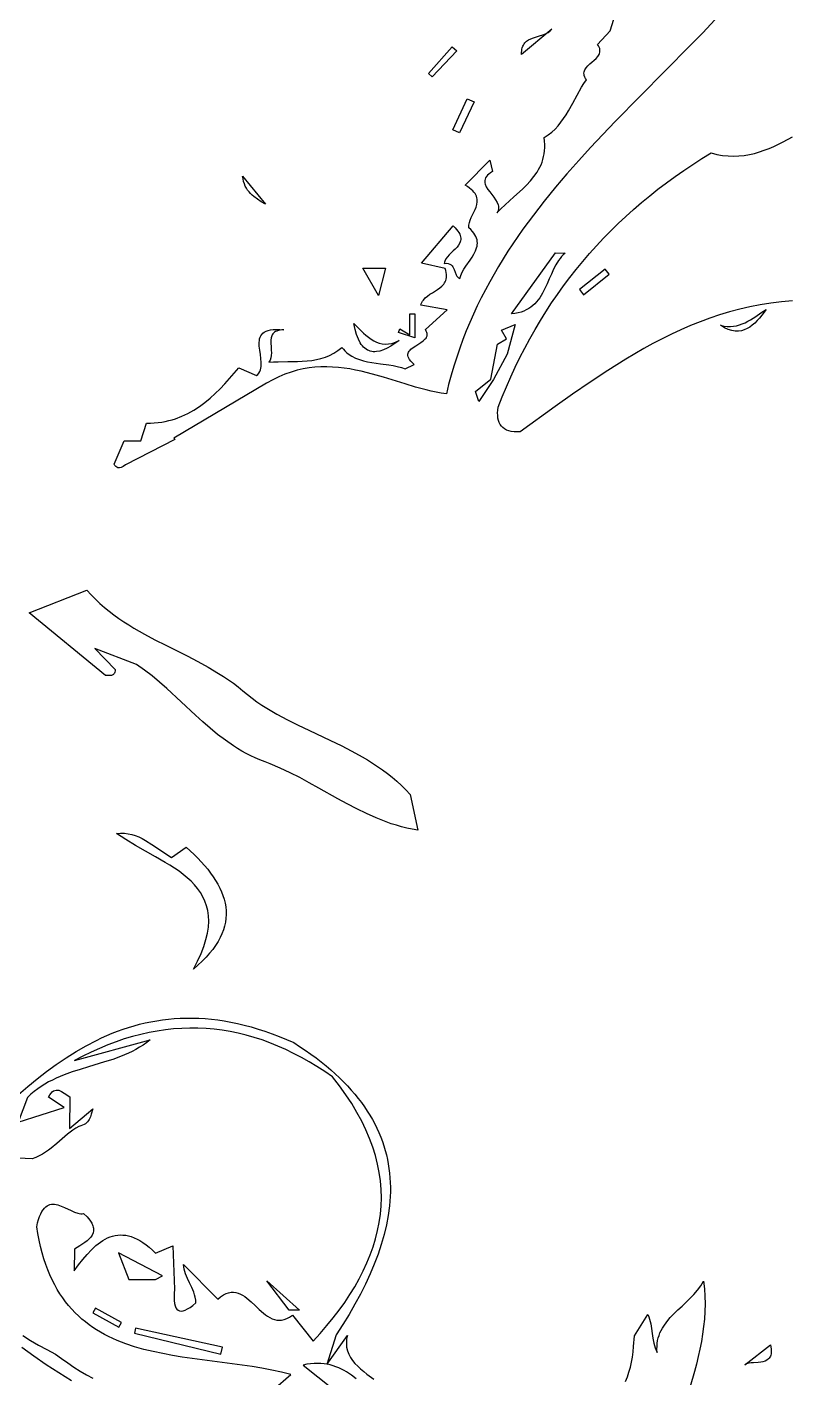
# Model space of a CAD drawing. Header units: metres. Extents: x 0 to 50, y 0 to 50.
# Drawn here: x 23.65 to 32.02, y 18.62 to 33.47 of the extents above; entities that cross this region are included whole.
import ezdxf

# ---------------------------------------------------------------- set-up
doc = ezdxf.new("R2010")
doc.units = ezdxf.units.M

msp = doc.modelspace()

# ---------------------------------------------------------------- linework, layer by layer
for points in [[(31.213637, 33.552279), (31.078725, 33.41081), (30.942371, 33.27042), (30.666911, 32.991673), (30.390403, 32.713621), (30.115995, 32.433845), (29.980562, 32.292557), (29.846834, 32.149932), (29.715205, 32.005668), (29.586068, 31.859463), (29.459816, 31.711015), (29.336844, 31.560021), (29.217543, 31.406181), (29.102309, 31.249192), (28.991533, 31.088751), (28.937941, 31.007142), (28.88561, 30.924557), (28.834592, 30.840959), (28.784934, 30.756308), (28.736685, 30.670568), (28.689896, 30.583701), (28.644615, 30.495669), (28.600892, 30.406435), (28.558775, 30.31596), (28.518313, 30.224207), (28.479557, 30.131138), (28.442555, 30.036715), (28.407356, 29.940901), (28.374009, 29.843658), (28.342565, 29.744948), (28.313071, 29.644733), (28.285576, 29.542975), (28.260132, 29.439638), (28.260132, 29.439638), (28.204983, 29.447647), (28.149368, 29.457787), (28.093291, 29.469818), (28.036755, 29.483498), (27.922325, 29.514841), (27.806107, 29.549889), (27.568435, 29.623391), (27.447043, 29.657988), (27.323989, 29.688579), (27.261849, 29.70177), (27.199304, 29.713236), (27.13636, 29.722737), (27.07302, 29.730032), (27.009287, 29.73488), (26.945166, 29.737039), (26.880661, 29.736269), (26.815775, 29.732328), (26.750513, 29.724977), (26.684878, 29.713973), (26.618874, 29.699076), (26.552506, 29.680045), (26.485776, 29.656639), (26.41869, 29.628616), (26.35125, 29.595737), (26.283461, 29.55776), (25.2657, 28.953942), (25.276597, 28.939141), (24.733013, 28.658504), (24.733013, 28.658504), (24.706742, 28.640294), (24.684252, 28.629518), (24.665202, 28.625202), (24.649248, 28.626368), (24.636049, 28.63204), (24.62526, 28.641242), (24.616539, 28.652997), (24.609544, 28.666329), (24.716021, 28.921866), (24.90195, 28.921866), (24.96435, 29.11694), (24.96435, 29.11694), (25.007406, 29.11759), (25.049421, 29.119918), (25.090426, 29.123873), (25.130451, 29.129407), (25.169528, 29.13647), (25.207686, 29.145013), (25.244957, 29.154986), (25.281371, 29.16634), (25.351752, 29.192992), (25.419076, 29.224573), (25.483589, 29.260687), (25.545535, 29.300939), (25.605162, 29.344933), (25.662715, 29.392273), (25.718441, 29.442564), (25.772584, 29.495409), (25.825392, 29.550413), (25.877109, 29.60718), (25.978258, 29.72442), (26.172553, 29.640059), (26.172553, 29.640059), (26.187626, 29.653402), (26.199736, 29.66832), (26.209142, 29.684669), (26.216104, 29.702309), (26.220884, 29.721097), (26.22374, 29.740891), (26.224932, 29.76155), (26.224722, 29.782931), (26.221131, 29.827294), (26.215048, 29.872845), (26.208554, 29.918448), (26.203727, 29.962969), (26.202649, 30.005272), (26.204167, 30.025236), (26.207401, 30.044221), (26.212613, 30.062084), (26.220062, 30.078683), (26.230008, 30.093875), (26.242712, 30.107521), (26.258434, 30.119476), (26.277433, 30.1296), (26.29997, 30.13775), (26.326304, 30.143785), (26.356697, 30.147563), (26.391407, 30.148942), (26.430694, 30.147779), (26.47482, 30.143934), (26.47482, 30.143934), (26.451855, 30.142305), (26.431358, 30.139439), (26.413196, 30.1354), (26.397238, 30.130249), (26.38335, 30.12405), (26.371401, 30.116864), (26.361258, 30.108756), (26.352787, 30.099786), (26.345858, 30.090019), (26.340337, 30.079516), (26.332989, 30.056554), (26.329685, 30.031401), (26.329363, 30.004559), (26.333431, 29.947812), (26.335699, 29.918908), (26.336711, 29.890319), (26.335406, 29.862545), (26.330725, 29.836089), (26.321607, 29.81145), (26.315053, 29.799968), (26.306993, 29.789129), (26.306993, 29.789129), (26.359234, 29.792087), (26.411924, 29.793661), (26.518038, 29.794664), (26.624106, 29.796141), (26.676739, 29.798308), (26.728901, 29.802094), (26.780437, 29.808001), (26.831194, 29.816527), (26.881019, 29.828174), (26.929759, 29.843442), (26.977259, 29.862832), (27.023366, 29.886843), (27.067927, 29.915976), (27.110789, 29.950731), (27.110789, 29.950731), (27.127657, 29.930756), (27.145188, 29.912457), (27.163347, 29.895747), (27.1821, 29.88054), (27.221251, 29.854289), (27.262363, 29.833016), (27.305163, 29.816029), (27.349376, 29.802639), (27.394724, 29.792155), (27.440935, 29.783889), (27.534838, 29.771245), (27.628884, 29.759188), (27.675272, 29.751655), (27.720869, 29.742198), (27.765401, 29.730127), (27.808592, 29.714753), (27.90555, 29.764314), (27.90555, 29.764314), (27.885021, 29.783243), (27.868526, 29.80103), (27.855818, 29.817744), (27.846653, 29.833453), (27.840783, 29.848226), (27.837964, 29.862133), (27.837949, 29.875243), (27.840492, 29.887625), (27.845347, 29.899348), (27.852269, 29.910482), (27.861012, 29.921094), (27.871329, 29.931255), (27.895705, 29.950498), (27.923427, 29.968764), (27.981047, 30.004576), (28.00701, 30.023228), (28.028451, 30.043114), (28.036861, 30.053693), (28.043403, 30.064787), (28.047831, 30.076467), (28.0499, 30.088801), (28.049362, 30.101858), (28.045973, 30.115708), (28.039486, 30.130418), (28.029656, 30.14606), (28.26894, 30.365012), (27.979685, 30.414704), (27.979685, 30.414704), (27.984652, 30.430458), (27.99104, 30.445144), (27.998728, 30.458849), (28.007597, 30.471659), (28.028392, 30.494939), (28.052462, 30.515675), (28.078844, 30.534556), (28.106576, 30.552273), (28.162233, 30.586978), (28.188233, 30.605346), (28.211729, 30.625312), (28.231758, 30.647566), (28.240172, 30.659766), (28.247358, 30.672798), (28.253195, 30.686746), (28.257564, 30.701699), (28.260344, 30.71774), (28.261415, 30.734958), (28.260656, 30.753438), (28.257946, 30.773267), (28.253166, 30.794531), (28.246195, 30.817316), (27.985553, 30.876713), (28.336364, 31.285984), (28.336364, 31.285984), (28.356118, 31.266246), (28.372874, 31.247417), (28.386784, 31.229451), (28.398001, 31.212301), (28.406678, 31.195919), (28.412966, 31.180261), (28.417019, 31.165278), (28.418989, 31.150925), (28.419028, 31.137154), (28.41729, 31.123919), (28.413926, 31.111173), (28.409089, 31.098869), (28.395608, 31.075404), (28.378065, 31.053148), (28.357682, 31.031729), (28.33568, 31.010773), (28.291695, 30.968758), (28.272154, 30.946951), (28.255875, 30.924115), (28.244077, 30.899875), (28.24024, 30.887112), (28.237981, 30.873857), (28.237981, 30.873857), (28.261495, 30.875076), (28.281329, 30.87279), (28.297901, 30.867419), (28.311632, 30.859378), (28.322941, 30.849085), (28.332247, 30.836957), (28.33997, 30.823412), (28.34653, 30.808867), (28.357836, 30.778446), (28.369521, 30.749031), (28.376555, 30.735744), (28.384942, 30.72396), (28.395101, 30.714097), (28.407453, 30.706572), (28.407453, 30.706572), (28.417944, 30.741635), (28.433382, 30.7761), (28.452586, 30.81009), (28.474376, 30.843732), (28.520998, 30.910463), (28.543471, 30.943802), (28.563811, 30.977289), (28.580841, 31.011049), (28.593379, 31.045206), (28.597595, 31.062472), (28.600246, 31.079884), (28.601185, 31.097457), (28.600263, 31.115208), (28.597335, 31.133151), (28.592251, 31.151302), (28.584865, 31.169676), (28.575028, 31.18829), (28.562595, 31.207159), (28.547417, 31.226298), (28.529347, 31.245723), (28.508237, 31.26545), (28.508237, 31.26545), (28.507418, 31.279762), (28.508066, 31.294057), (28.513164, 31.322607), (28.522337, 31.351133), (28.53439, 31.379665), (28.562356, 31.436872), (28.57588, 31.46561), (28.587505, 31.49448), (28.596036, 31.523512), (28.600278, 31.552738), (28.600417, 31.567434), (28.599036, 31.582189), (28.595986, 31.597009), (28.591117, 31.611897), (28.584279, 31.626857), (28.575324, 31.641893), (28.564102, 31.657008), (28.550464, 31.672208), (28.53426, 31.687495), (28.515341, 31.702873), (28.493558, 31.718347), (28.468761, 31.73392), (28.740021, 32.008035), (28.767451, 31.885198), (28.767451, 31.885198), (28.745469, 31.871114), (28.727178, 31.857035), (28.712359, 31.842961), (28.700795, 31.828889), (28.692268, 31.814819), (28.686562, 31.800749), (28.683459, 31.786677), (28.682741, 31.772602), (28.684192, 31.758522), (28.687594, 31.744437), (28.69938, 31.716242), (28.716361, 31.688005), (28.736798, 31.659715), (28.781084, 31.602926), (28.801456, 31.574405), (28.818328, 31.545783), (28.829961, 31.517048), (28.833269, 31.502635), (28.834616, 31.48819), (28.833784, 31.47371), (28.830555, 31.459195), (28.824712, 31.444643), (28.816038, 31.430053), (28.816038, 31.430053), (28.859707, 31.475576), (28.905674, 31.519661), (29.001247, 31.60546), (29.096243, 31.691344), (29.141489, 31.735535), (29.184148, 31.781207), (29.223406, 31.828847), (29.258449, 31.878942), (29.274135, 31.905061), (29.288463, 31.931978), (29.301329, 31.959751), (29.312633, 31.988442), (29.322272, 32.018112), (29.330145, 32.048821), (29.33615, 32.08063), (29.340186, 32.113601), (29.34215, 32.147794), (29.34194, 32.18327), (29.339456, 32.220089), (29.334595, 32.258313), (29.334595, 32.258313), (29.378372, 32.28643), (29.418414, 32.317615), (29.455101, 32.351538), (29.488817, 32.387869), (29.519943, 32.426279), (29.548862, 32.466437), (29.575955, 32.508013), (29.601606, 32.550678), (29.650108, 32.63795), (29.697425, 32.725615), (29.746615, 32.81103), (29.772868, 32.85207), (29.800736, 32.891557), (29.800736, 32.891557), (29.790046, 32.908077), (29.782157, 32.92378), (29.776884, 32.938723), (29.77404, 32.952958), (29.773438, 32.966539), (29.774891, 32.979521), (29.778213, 32.991956), (29.783217, 33.003899), (29.797524, 33.026524), (29.81632, 33.047824), (29.838111, 33.068232), (29.861404, 33.088177), (29.884705, 33.108089), (29.906522, 33.1284), (29.925361, 33.149539), (29.939728, 33.171938), (29.944769, 33.183744), (29.948131, 33.196026), (29.94963, 33.208838), (29.949077, 33.222234), (29.946286, 33.236267), (29.941071, 33.250992), (29.933245, 33.266462), (29.922621, 33.282731), (30.060036, 33.431501), (30.103186, 33.560752)], [(29.421298, 33.451512), (29.087347, 33.170561), (29.087347, 33.170561), (29.087158, 33.192126), (29.088448, 33.211915), (29.091138, 33.230023), (29.095147, 33.246547), (29.100398, 33.26158), (29.106811, 33.275218), (29.114305, 33.287555), (29.122803, 33.298688), (29.14249, 33.317718), (29.165236, 33.333068), (29.190406, 33.3455), (29.217366, 33.355773), (29.274116, 33.372885), (29.330408, 33.39049), (29.356794, 33.401378), (29.381161, 33.414671), (29.402874, 33.431129), (29.421298, 33.451512)], [(28.376995, 33.210333), (28.102509, 32.925903), (28.064219, 32.961394), (28.325752, 33.256859), (28.376995, 33.210333)], [(28.565845, 32.649149), (28.405687, 32.310213), (28.33276, 32.344255), (28.489324, 32.684744), (28.565845, 32.649149)], [(32.064875, 30.462901), (31.94561, 30.452988), (31.828139, 30.438785), (31.712391, 30.420454), (31.598295, 30.398156), (31.485778, 30.372052), (31.37477, 30.342303), (31.265198, 30.309071), (31.156991, 30.272517), (31.050077, 30.232802), (30.944385, 30.190088), (30.839842, 30.144535), (30.736379, 30.096304), (30.633922, 30.045558), (30.5324, 29.992457), (30.431742, 29.937163), (30.331876, 29.879837), (30.232731, 29.820639), (30.134234, 29.759732), (30.036314, 29.697277), (29.84192, 29.568365), (29.648974, 29.435195), (29.456906, 29.299056), (29.073106, 29.02303), (29.073106, 29.02303), (29.03717, 29.021186), (29.004116, 29.022267), (28.973923, 29.02618), (28.946569, 29.032834), (28.922032, 29.042136), (28.90029, 29.053994), (28.881321, 29.068318), (28.865105, 29.085015), (28.851617, 29.103993), (28.840838, 29.12516), (28.832745, 29.148425), (28.827316, 29.173695), (28.82453, 29.200879), (28.824364, 29.229885), (28.826796, 29.260621), (28.831806, 29.292995), (28.831806, 29.292995), (28.875474, 29.405367), (28.921078, 29.516106), (28.968616, 29.625216), (29.018083, 29.732697), (29.069475, 29.838552), (29.122788, 29.942783), (29.17802, 30.045392), (29.235166, 30.146381), (29.294222, 30.245751), (29.355186, 30.343504), (29.418052, 30.439643), (29.482818, 30.53417), (29.549479, 30.627085), (29.618032, 30.718392), (29.688473, 30.808092), (29.760799, 30.896187), (29.835005, 30.982679), (29.911088, 31.06757), (29.989045, 31.150861), (30.068871, 31.232556), (30.150562, 31.312655), (30.234116, 31.391161), (30.319528, 31.468075), (30.406795, 31.543399), (30.495912, 31.617137), (30.586877, 31.689288), (30.679685, 31.759855), (30.774333, 31.828841), (30.870817, 31.896247), (30.969132, 31.962074), (31.069277, 32.026326), (31.171246, 32.089003), (31.171246, 32.089003), (31.235447, 32.073421), (31.298129, 32.062667), (31.35938, 32.056471), (31.419286, 32.054561), (31.477932, 32.056664), (31.535407, 32.06251), (31.591795, 32.071825), (31.647184, 32.08434), (31.70166, 32.09978), (31.755309, 32.117876), (31.808218, 32.138354), (31.860473, 32.160944), (31.912162, 32.185373), (31.963369, 32.211369), (32.064689, 32.266977)], [(26.020671, 31.834599), (26.270356, 31.527492), (26.270356, 31.527492), (26.225642, 31.552519), (26.1828, 31.579433), (26.142823, 31.609198), (26.124219, 31.625452), (26.106703, 31.642781), (26.090401, 31.661306), (26.075435, 31.681147), (26.061931, 31.702425), (26.050012, 31.725261), (26.039802, 31.749776), (26.031426, 31.77609), (26.025008, 31.804324), (26.020671, 31.834599)], [(29.565644, 30.988253), (29.565644, 30.988253), (29.545985, 30.970018), (29.527706, 30.950374), (29.510678, 30.929443), (29.49477, 30.907349), (29.465798, 30.86017), (29.43975, 30.809823), (29.415588, 30.757298), (29.392274, 30.703585), (29.368768, 30.649672), (29.344031, 30.596548), (29.317026, 30.545201), (29.286712, 30.496622), (29.269991, 30.473679), (29.252053, 30.451798), (29.232768, 30.431104), (29.212008, 30.411719), (29.189641, 30.393768), (29.165539, 30.377374), (29.139571, 30.36266), (29.111607, 30.349751), (29.081518, 30.33877), (29.049174, 30.32984), (29.014445, 30.323085), (28.977201, 30.318629), (29.461107, 30.989747), (29.565644, 30.988253)], [(27.591386, 30.822081), (27.512846, 30.521248), (27.342409, 30.822081), (27.591386, 30.822081)], [(29.769937, 30.530017), (30.048995, 30.754322), (30.004813, 30.809785), (29.724289, 30.587317), (29.769937, 30.530017)], [(27.91401, 30.319083), (27.91401, 30.055607), (27.734227, 30.115488), (27.748681, 30.155526), (27.858078, 30.089939), (27.858078, 30.319083), (27.91401, 30.319083)], [(31.776271, 30.366189), (31.776271, 30.366189), (31.727301, 30.3034), (31.702318, 30.273499), (31.676804, 30.245193), (31.650607, 30.21893), (31.623579, 30.195159), (31.59557, 30.17433), (31.56643, 30.15689), (31.536009, 30.14329), (31.504158, 30.133977), (31.470727, 30.129402), (31.435565, 30.130012), (31.398524, 30.136258), (31.359454, 30.148587), (31.318204, 30.167448), (31.274625, 30.193292), (31.274625, 30.193292), (31.312453, 30.184689), (31.348885, 30.180267), (31.384037, 30.179685), (31.418022, 30.182601), (31.450954, 30.188675), (31.482946, 30.197563), (31.514113, 30.208926), (31.544569, 30.222422), (31.574427, 30.237708), (31.603802, 30.254445), (31.661556, 30.290901), (31.718742, 30.32906), (31.776271, 30.366189)], [(27.244791, 30.213207), (27.244791, 30.213207), (27.296873, 30.159749), (27.349562, 30.108112), (27.376486, 30.084028), (27.403982, 30.061662), (27.432193, 30.041435), (27.461257, 30.023769), (27.491316, 30.009083), (27.522509, 29.9978), (27.554978, 29.99034), (27.588863, 29.987124), (27.624305, 29.988574), (27.661443, 29.99511), (27.700418, 30.007153), (27.741371, 30.025124), (27.741371, 30.025124), (27.695392, 29.992086), (27.65102, 29.963867), (27.608339, 29.940714), (27.56743, 29.922874), (27.528376, 29.910595), (27.491259, 29.904123), (27.473453, 29.903142), (27.456162, 29.903706), (27.439397, 29.905845), (27.423168, 29.909591), (27.407485, 29.914974), (27.392358, 29.922025), (27.377798, 29.930776), (27.363816, 29.941256), (27.35042, 29.953497), (27.337623, 29.96753), (27.325433, 29.983386), (27.313862, 30.001095), (27.292616, 30.042198), (27.273967, 30.091086), (27.257998, 30.148007), (27.244791, 30.213207)], [(29.016027, 30.203487), (28.928779, 29.876457), (28.780199, 29.598088), (28.618704, 29.356702), (28.580046, 29.464004), (28.749961, 29.602601), (28.821595, 29.985757), (28.922437, 30.046214), (28.865605, 30.14086), (29.016027, 30.203487)], [(23.673861, 27.031501), (24.308182, 27.279561), (24.308182, 27.279561), (24.35411, 27.229156), (24.401568, 27.181104), (24.450461, 27.135264), (24.500697, 27.091494), (24.552182, 27.049653), (24.604823, 27.0096), (24.658525, 26.971193), (24.713195, 26.934292), (24.768739, 26.898753), (24.825064, 26.864437), (24.939683, 26.798906), (25.056301, 26.736568), (25.174169, 26.676291), (25.410661, 26.557398), (25.527787, 26.49652), (25.643168, 26.43318), (25.756054, 26.366246), (25.811328, 26.331079), (25.865697, 26.294589), (25.919067, 26.256635), (25.971347, 26.217077), (26.02244, 26.175771), (26.072255, 26.132578), (26.072255, 26.132578), (26.124118, 26.092691), (26.177048, 26.054584), (26.230966, 26.018115), (26.28579, 25.983143), (26.397835, 25.91712), (26.512541, 25.855379), (26.629265, 25.796784), (26.747362, 25.740201), (26.985102, 25.628523), (27.103457, 25.571157), (27.220612, 25.511258), (27.335923, 25.447692), (27.392685, 25.414178), (27.448745, 25.379322), (27.504022, 25.34298), (27.558435, 25.305012), (27.611905, 25.265275), (27.66435, 25.223627), (27.715691, 25.179927), (27.765847, 25.134031), (27.814736, 25.085799), (27.86228, 25.035088), (27.944932, 24.642113), (27.944932, 24.642113), (27.885371, 24.652568), (27.826661, 24.66504), (27.768752, 24.679414), (27.711592, 24.695578), (27.655132, 24.713419), (27.599321, 24.732821), (27.489443, 24.77586), (27.381555, 24.823786), (27.275253, 24.875692), (27.170133, 24.930669), (27.065791, 24.98781), (26.857823, 25.10495), (26.75339, 25.163133), (26.648119, 25.219848), (26.541605, 25.274186), (26.433446, 25.325239), (26.323236, 25.372099), (26.267236, 25.393673), (26.210572, 25.413858), (26.210572, 25.413858), (26.159197, 25.436123), (26.109085, 25.459921), (26.060167, 25.485165), (26.012377, 25.511771), (25.965644, 25.539655), (25.919901, 25.56873), (25.831111, 25.630118), (25.745461, 25.695254), (25.662405, 25.763458), (25.581396, 25.834051), (25.501889, 25.906353), (25.345192, 26.05336), (25.187945, 26.199041), (25.10775, 26.269684), (25.025778, 26.337955), (24.941484, 26.403174), (24.854321, 26.464661), (24.393685, 26.63794), (24.618852, 26.409365), (24.618852, 26.409365), (24.617053, 26.393353), (24.614066, 26.380005), (24.610007, 26.369089), (24.604995, 26.360371), (24.599146, 26.35362), (24.592578, 26.348603), (24.577757, 26.342843), (24.561471, 26.341231), (24.544659, 26.34191), (24.528262, 26.34302), (24.51322, 26.342702), (23.673861, 27.031501)], [(25.478593, 23.113815), (25.478593, 23.113815), (25.524524, 23.201761), (25.562649, 23.285155), (25.59328, 23.364184), (25.616734, 23.439037), (25.633324, 23.509905), (25.643363, 23.576975), (25.647167, 23.640437), (25.645049, 23.70048), (25.637324, 23.757293), (25.624305, 23.811064), (25.606307, 23.861983), (25.583644, 23.910238), (25.556631, 23.95602), (25.52558, 23.999516), (25.490807, 24.040916), (25.452625, 24.080408), (25.411349, 24.118183), (25.367293, 24.154428), (25.320771, 24.189333), (25.272097, 24.223086), (25.221585, 24.255877), (25.16955, 24.287895), (25.062165, 24.350367), (24.952456, 24.412013), (24.842936, 24.474347), (24.736118, 24.538879), (24.684507, 24.572442), (24.634515, 24.607122), (24.634515, 24.607122), (24.678313, 24.609909), (24.720655, 24.60841), (24.761677, 24.60299), (24.801513, 24.594018), (24.840302, 24.581859), (24.878179, 24.56688), (24.91528, 24.54945), (24.951741, 24.529934), (25.023291, 24.486113), (25.093917, 24.438354), (25.16471, 24.389592), (25.23676, 24.342763), (25.399508, 24.456), (25.399508, 24.456), (25.486993, 24.374763), (25.527646, 24.334059), (25.566142, 24.293295), (25.602412, 24.252467), (25.636382, 24.211572), (25.667983, 24.170606), (25.697142, 24.129566), (25.723789, 24.088449), (25.74785, 24.047251), (25.769256, 24.005969), (25.787933, 23.9646), (25.803812, 23.923141), (25.81682, 23.881588), (25.826887, 23.839937), (25.833939, 23.798187), (25.837907, 23.756332), (25.838718, 23.714371), (25.836301, 23.672299), (25.830584, 23.630113), (25.821496, 23.587811), (25.808966, 23.545388), (25.792922, 23.502841), (25.773292, 23.460168), (25.750005, 23.417364), (25.722989, 23.374427), (25.692174, 23.331353), (25.657487, 23.288139), (25.618857, 23.244781), (25.576212, 23.201277), (25.529481, 23.157623), (25.478593, 23.113815)], [(23.554518, 21.736438), (23.656756, 21.824128), (23.760205, 21.90864), (23.864983, 21.989648), (23.97121, 22.066828), (24.079003, 22.139853), (24.188481, 22.2084), (24.299763, 22.272142), (24.412968, 22.330754), (24.470328, 22.358035), (24.528214, 22.383912), (24.586639, 22.408344), (24.645619, 22.43129), (24.705169, 22.452709), (24.765303, 22.472562), (24.826037, 22.490807), (24.887384, 22.507404), (24.949361, 22.522312), (25.011981, 22.53549), (25.075259, 22.546898), (25.139212, 22.556495), (25.203852, 22.56424), (25.269195, 22.570094), (25.335256, 22.574014), (25.40205, 22.575961), (25.469592, 22.575894), (25.537895, 22.573772), (25.606976, 22.569555), (25.676849, 22.563201), (25.747529, 22.554671), (25.81903, 22.543923), (25.891368, 22.530917), (25.964557, 22.515613), (26.038613, 22.497969), (26.113549, 22.477945), (26.189381, 22.4555), (26.266124, 22.430594), (26.343792, 22.403186), (26.4224, 22.373235), (26.501964, 22.340701), (26.582497, 22.305543), (26.582497, 22.305543), (26.647221, 22.26391), (26.709695, 22.221934), (26.76994, 22.179619), (26.827977, 22.136967), (26.883826, 22.093982), (26.937508, 22.050668), (26.989044, 22.007028), (27.038454, 21.963065), (27.085759, 21.918783), (27.13098, 21.874186), (27.174137, 21.829276), (27.215251, 21.784058), (27.254343, 21.738534), (27.291433, 21.692708), (27.326541, 21.646583), (27.35969, 21.600164), (27.390898, 21.553453), (27.420188, 21.506453), (27.447579, 21.459169), (27.473093, 21.411603), (27.496749, 21.363759), (27.518569, 21.315641), (27.538573, 21.267251), (27.556782, 21.218594), (27.573217, 21.169673), (27.587897, 21.12049), (27.600845, 21.071051), (27.61208, 21.021357), (27.621623, 20.971413), (27.629496, 20.921221), (27.635717, 20.870786), (27.640309, 20.820111), (27.643292, 20.769198), (27.644686, 20.718053), (27.644512, 20.666677), (27.642791, 20.615075), (27.634791, 20.511204), (27.620849, 20.406468), (27.601132, 20.300894), (27.575805, 20.19451), (27.545032, 20.087344), (27.50898, 19.979421), (27.467814, 19.870771), (27.421698, 19.761419), (27.370799, 19.651395), (27.315281, 19.540724), (27.25531, 19.429436), (27.19105, 19.317556), (27.122669, 19.205112), (27.050329, 19.092133), (26.945721, 18.767059), (27.17283, 19.08633), (27.17283, 19.08633), (27.167291, 19.062934), (27.163474, 19.040203), (27.161316, 19.018113), (27.160755, 18.996639), (27.161726, 18.975758), (27.164167, 18.955445), (27.173207, 18.916427), (27.187371, 18.879394), (27.206155, 18.844154), (27.229054, 18.810513), (27.255564, 18.778279), (27.285182, 18.747261), (27.317402, 18.717265), (27.351722, 18.688099), (27.387635, 18.65957), (27.46223, 18.603655)], [(26.354435, 18.485994), (26.550081, 18.655108), (26.550081, 18.655108), (26.446161, 18.681255), (26.340455, 18.704264), (26.233249, 18.724606), (26.124829, 18.742756), (25.905491, 18.774369), (25.684726, 18.802887), (25.464823, 18.832096), (25.35591, 18.848141), (25.248069, 18.865779), (25.141588, 18.885481), (25.036752, 18.907721), (24.933846, 18.932972), (24.833158, 18.961707), (24.734972, 18.994399), (24.639575, 19.031521), (24.593011, 19.051891), (24.547252, 19.073546), (24.502333, 19.096545), (24.45829, 19.120948), (24.415159, 19.146812), (24.372974, 19.174199), (24.331773, 19.203165), (24.291591, 19.233772), (24.252463, 19.266078), (24.214426, 19.300141), (24.177515, 19.336022), (24.141765, 19.373778), (24.107213, 19.413471), (24.073894, 19.455158), (24.041844, 19.498898), (24.011099, 19.544751), (23.981695, 19.592777), (23.953666, 19.643033), (23.92705, 19.69558), (23.901881, 19.750476), (23.878196, 19.80778), (23.85603, 19.867552), (23.835419, 19.929851), (23.816398, 19.994735), (23.799004, 20.062265), (23.783272, 20.132499), (23.769238, 20.205496), (23.756938, 20.281315), (23.756938, 20.281315), (23.766395, 20.323463), (23.776743, 20.360948), (23.787935, 20.393994), (23.799924, 20.422825), (23.812665, 20.447664), (23.826111, 20.468734), (23.840215, 20.486259), (23.854932, 20.500461), (23.870215, 20.511565), (23.886018, 20.519793), (23.902294, 20.525369), (23.918997, 20.528515), (23.93608, 20.529456), (23.953498, 20.528415), (23.971204, 20.525615), (23.989152, 20.521279), (24.025587, 20.508894), (24.062434, 20.493045), (24.135876, 20.458105), (24.171731, 20.442586), (24.206515, 20.430751), (24.223389, 20.426772), (24.239856, 20.424384), (24.25587, 20.423811), (24.271384, 20.425274), (24.271384, 20.425274), (24.309693, 20.38851), (24.339237, 20.35417), (24.360621, 20.322087), (24.374452, 20.292094), (24.378723, 20.277829), (24.381333, 20.264023), (24.382357, 20.250656), (24.381871, 20.237707), (24.376671, 20.212977), (24.366338, 20.189666), (24.351477, 20.167607), (24.332693, 20.146631), (24.310593, 20.126571), (24.285781, 20.10726), (24.230442, 20.070212), (24.17152, 20.034146), (24.169302, 19.797313), (24.169302, 19.797313), (24.215263, 19.860937), (24.261872, 19.921143), (24.309274, 19.977189), (24.357615, 20.028337), (24.407041, 20.073843), (24.432206, 20.094249), (24.457696, 20.112966), (24.483531, 20.129903), (24.509728, 20.144967), (24.536305, 20.158065), (24.56328, 20.169103), (24.590672, 20.177991), (24.618499, 20.184634), (24.646779, 20.188941), (24.67553, 20.190819), (24.704771, 20.190175), (24.73452, 20.186916), (24.764794, 20.18095), (24.795612, 20.172185), (24.826993, 20.160527), (24.858954, 20.145883), (24.891513, 20.128163), (24.924689, 20.107271), (24.958501, 20.083117), (24.992965, 20.055608), (25.028101, 20.02465), (25.063927, 19.990151), (25.252233, 20.071273), (25.269384, 19.593184), (25.269384, 19.593184), (25.267067, 19.547224), (25.266816, 19.506147), (25.268678, 19.469952), (25.272702, 19.43864), (25.278936, 19.412212), (25.287429, 19.390668), (25.298229, 19.374008), (25.311384, 19.362234), (25.326943, 19.355345), (25.344955, 19.353343), (25.365466, 19.356227), (25.388527, 19.363998), (25.414185, 19.376657), (25.442489, 19.394204), (25.473487, 19.41664), (25.507227, 19.443966), (25.507227, 19.443966), (25.504395, 19.475279), (25.499168, 19.50521), (25.491899, 19.533913), (25.482939, 19.561546), (25.461356, 19.614226), (25.43724, 19.6645), (25.413408, 19.713619), (25.392678, 19.762835), (25.384358, 19.78787), (25.37787, 19.813398), (25.373568, 19.839576), (25.371802, 19.866561), (25.747256, 19.48578), (25.747256, 19.48578), (25.778513, 19.51152), (25.808685, 19.531477), (25.837844, 19.546029), (25.866061, 19.555551), (25.89341, 19.560419), (25.919963, 19.561011), (25.945792, 19.557703), (25.970969, 19.550871), (25.995567, 19.540891), (26.019657, 19.52814), (26.043313, 19.512995), (26.066606, 19.495831), (26.112394, 19.456954), (26.1576, 19.414522), (26.202801, 19.371544), (26.248577, 19.331033), (26.271861, 19.312644), (26.295506, 19.296), (26.319583, 19.281479), (26.344166, 19.269456), (26.369325, 19.260309), (26.395135, 19.254413), (26.421667, 19.252145), (26.448992, 19.253881), (26.477185, 19.259998), (26.506316, 19.270873), (26.536458, 19.286881), (26.567684, 19.308399), (26.797183, 19.024621), (26.797183, 19.024621), (26.873736, 19.10887), (26.946628, 19.193473), (27.015772, 19.278435), (27.081085, 19.363765), (27.14248, 19.449468), (27.199873, 19.535551), (27.253179, 19.62202), (27.302312, 19.708882), (27.347187, 19.796143), (27.387719, 19.88381), (27.423823, 19.97189), (27.455414, 20.060389), (27.482406, 20.149313), (27.504715, 20.23867), (27.522256, 20.328465), (27.534942, 20.418706), (27.54269, 20.509398), (27.545413, 20.600548), (27.543027, 20.692163), (27.535447, 20.78425), (27.522587, 20.876814), (27.504363, 20.969862), (27.480689, 21.063402), (27.451479, 21.157439), (27.41665, 21.25198), (27.376116, 21.347032), (27.329791, 21.4426), (27.27759, 21.538692), (27.219429, 21.635315), (27.155222, 21.732474), (27.084884, 21.830176), (27.00833, 21.928428), (27.00833, 21.928428), (26.923267, 21.987011), (26.837948, 22.042249), (26.752377, 22.094136), (26.666556, 22.142662), (26.580485, 22.187823), (26.494168, 22.229609), (26.407607, 22.268014), (26.320803, 22.30303), (26.233759, 22.334651), (26.146476, 22.362868), (26.058957, 22.387675), (25.971205, 22.409064), (25.88322, 22.427029), (25.795006, 22.441561), (25.706563, 22.452654), (25.617895, 22.4603), (25.529004, 22.464491), (25.439891, 22.465222), (25.350558, 22.462483), (25.261008, 22.456269), (25.171243, 22.446571), (25.081264, 22.433383), (24.991075, 22.416697), (24.900676, 22.396506), (24.810071, 22.372803), (24.71926, 22.34558), (24.628247, 22.31483), (24.537033, 22.280546), (24.445621, 22.24272), (24.354012, 22.201345), (24.262209, 22.156415), (24.170213, 22.10792)], [(24.170213, 22.10792), (25.002939, 22.334627), (25.002939, 22.334627), (24.965318, 22.305798), (24.926749, 22.279043), (24.887297, 22.254213), (24.847028, 22.23116), (24.806008, 22.209734), (24.764302, 22.189789), (24.679095, 22.153742), (24.591933, 22.12183), (24.503341, 22.092865), (24.32397, 22.03902), (24.234241, 22.011763), (24.145184, 21.982699), (24.057323, 21.950639), (23.971185, 21.914394), (23.928925, 21.894331), (23.887294, 21.872775), (23.846355, 21.84958), (23.806175, 21.824595), (23.76682, 21.797673), (23.728355, 21.768664), (23.690846, 21.737421), (23.654358, 21.703795), (23.553698, 21.429223), (24.059218, 21.59094), (23.884631, 21.706236), (23.884631, 21.706236), (23.899012, 21.73042), (23.913356, 21.749592), (23.927679, 21.76414), (23.941995, 21.774453), (23.956322, 21.78092), (23.970673, 21.78393), (23.985065, 21.783872), (23.999513, 21.781136), (24.014033, 21.77611), (24.028641, 21.769183), (24.05818, 21.751182), (24.118995, 21.709486), (24.118317, 21.359756), (24.371469, 21.578795), (24.371469, 21.578795), (24.355793, 21.51865), (24.346188, 21.48928), (24.333385, 21.461527), (24.325311, 21.448524), (24.315869, 21.436248), (24.304871, 21.424806), (24.292126, 21.414304), (24.277445, 21.404852), (24.26064, 21.396555), (24.24152, 21.389522), (24.219896, 21.38386), (24.219896, 21.38386), (24.186634, 21.365046), (24.154671, 21.3443), (24.12376, 21.321937), (24.093653, 21.298271), (24.034862, 21.248289), (23.976317, 21.196866), (23.916039, 21.146517), (23.884632, 21.12253), (23.852049, 21.099755), (23.818042, 21.078505), (23.782365, 21.059094), (23.74477, 21.041837), (23.705009, 21.027048), (23.399837, 21.043858)], [(24.656327, 19.992675), (24.768892, 19.700235), (25.061461, 19.700235), (25.138701, 19.741012), (24.656327, 19.992675)], [(26.530567, 19.364903), (26.287775, 19.685181), (26.644727, 19.364903), (26.530567, 19.364903)], [(30.228935, 18.580195), (30.25036, 18.63066), (30.268329, 18.682841), (30.283218, 18.736551), (30.295407, 18.791601), (30.305272, 18.847804), (30.313192, 18.904974), (30.319543, 18.962921), (30.329053, 19.080399), (30.474413, 19.317134), (30.474413, 19.317134), (30.485018, 19.291655), (30.493841, 19.265904), (30.507198, 19.213752), (30.5166, 19.160995), (30.524165, 19.107952), (30.53201, 19.054944), (30.542254, 19.00229), (30.557013, 18.950308), (30.566748, 18.924669), (30.578406, 18.899318), (30.578406, 18.899318), (30.576205, 18.933585), (30.576417, 18.96649), (30.578918, 18.998106), (30.583584, 19.028506), (30.59029, 19.057763), (30.598914, 19.08595), (30.60933, 19.113141), (30.621414, 19.139409), (30.635042, 19.164827), (30.650091, 19.189467), (30.683952, 19.236711), (30.722004, 19.281724), (30.763255, 19.325094), (30.80671, 19.367404), (30.851377, 19.409241), (30.940374, 19.493837), (30.982718, 19.537767), (31.022302, 19.583564), (31.058133, 19.631816), (31.07433, 19.657044), (31.089217, 19.683106), (31.089217, 19.683106), (31.098025, 19.599523), (31.10297, 19.51607), (31.104273, 19.432746), (31.102155, 19.349549), (31.096836, 19.266478), (31.088536, 19.18353), (31.077476, 19.100706), (31.063876, 19.018002), (31.047957, 18.935418), (31.02994, 18.852953), (31.010043, 18.770604), (30.988489, 18.68837), (30.941287, 18.524242)], [(24.37353, 19.335193), (24.657605, 19.175358), (24.686673, 19.226786), (24.40294, 19.387264), (24.37353, 19.335193)], [(24.829962, 19.109546), (25.778882, 18.878092), (25.797319, 18.958031), (24.842862, 19.164973), (24.829962, 19.109546)], [(23.604133, 19.083834), (23.689186, 19.031622), (23.777288, 18.980496), (23.868277, 18.930405), (23.961992, 18.881296), (23.961992, 18.881296), (24.029463, 18.830813), (24.097427, 18.782791), (24.165881, 18.737229), (24.234823, 18.694127), (24.30425, 18.653484), (24.374162, 18.615302)], [(24.137945, 18.588337), (23.997597, 18.673873), (23.860045, 18.763578), (23.725079, 18.857157), (23.592485, 18.954316)], [(31.824035, 18.981378), (31.824035, 18.981378), (31.831035, 18.936629), (31.83187, 18.899609), (31.830168, 18.883759), (31.827155, 18.869554), (31.822909, 18.856899), (31.817506, 18.845698), (31.811023, 18.835855), (31.803536, 18.827274), (31.785862, 18.813518), (31.765099, 18.803663), (31.741861, 18.796945), (31.716764, 18.792596), (31.690423, 18.789853), (31.636468, 18.786116), (31.610085, 18.783593), (31.584918, 18.779611), (31.561582, 18.773406), (31.540693, 18.764211), (31.824035, 18.981378)], [(27.27049, 18.607342), (27.218278, 18.648261), (27.163898, 18.684813), (27.135759, 18.701235), (27.106914, 18.716307), (27.07731, 18.729941), (27.046892, 18.742052), (27.015605, 18.752552), (26.983395, 18.761355), (26.950209, 18.768375), (26.91599, 18.773525), (26.880685, 18.776719), (26.84424, 18.777871), (26.8066, 18.776893), (26.767711, 18.7737), (26.727519, 18.768205), (26.685968, 18.760321)], [(26.685968, 18.760321), (27.634348, 18.002423)]]:
    msp.add_lwpolyline(points)

doc.saveas('drawing.dxf')
